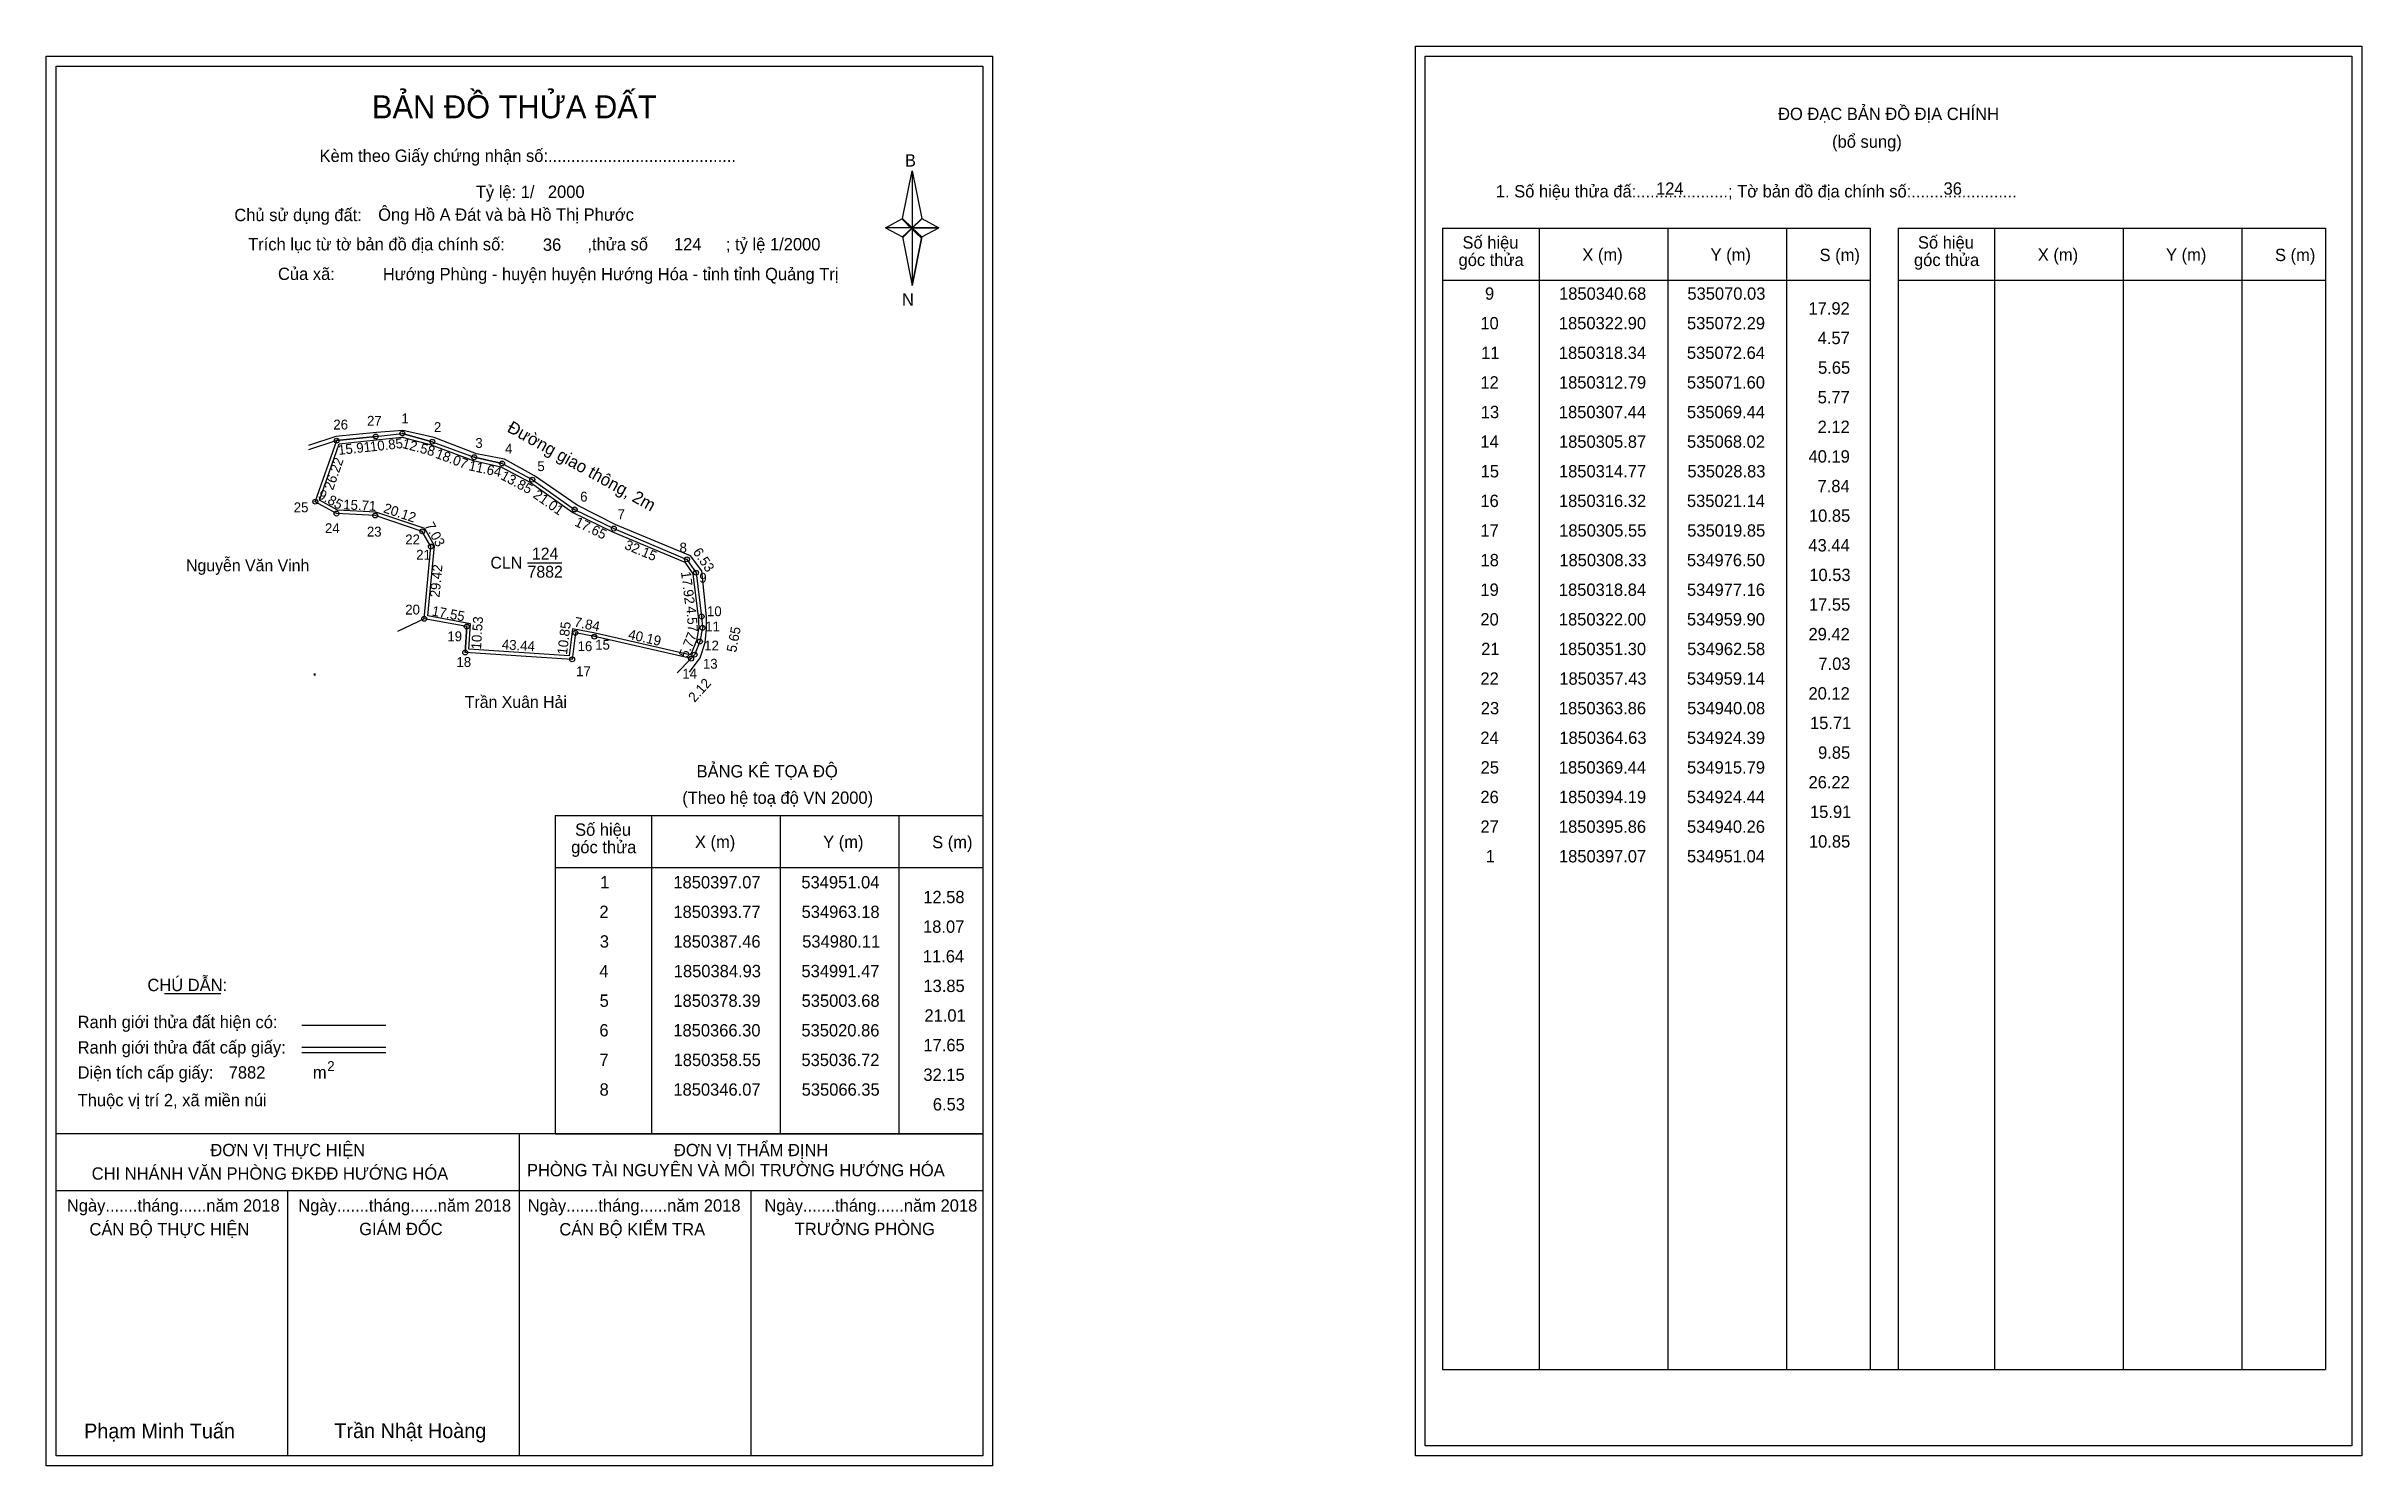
# Model space of a CAD drawing. Extents: x 534807 to 535745, y 1849979 to 1850554.
import ezdxf

# ---------------------------------------------------------------- set-up
doc = ezdxf.new("R2010")
doc.units = 0
for name, color, linetype in [('Level 1', 7, 'Continuous'), ('Level 10', 7, 'Continuous'), ('Level 11', 7, 'Continuous'), ('Level 13', 7, 'Continuous'), ('Level 27', 7, 'Continuous'), ('Level 3', 7, 'Continuous'), ('Level 36', 7, 'Continuous'), ('Level 49', 7, 'Continuous'), ('Level 53', 7, 'Continuous'), ('Level 55', 7, 'Continuous'), ('Level 6', 7, 'Continuous'), ('Level 60', 7, 'Continuous'), ('Level 63', 7, 'Continuous'), ('Level 9', 7, 'Continuous')]:
    doc.layers.add(name, color=color, linetype=linetype)

msp = doc.modelspace()

# ---------------------------------------------------------------- linework, layer by layer
at = {"layer": 'Level 1'}
for p, q in [((535365.45, 1850549.98), (535365.45, 1850549.98)), ((534810.81, 1850545.98), (534810.81, 1850545.98)), ((535153.65, 1850484.21), (535157.59, 1850503.49)), ((535157.59, 1850503.49), (535157.59, 1850480.44)), ((535157.59, 1850503.49), (535161.52, 1850484.21)), ((535146.76, 1850480.44), (535153.65, 1850484.21)), ((535153.65, 1850484.21), (535157.59, 1850480.44)), ((535157.29, 1850480), (535153.65, 1850483.77)), ((535161.23, 1850483.77), (535157.29, 1850480)), ((535157.29, 1850480), (535161.23, 1850483.77)), ((535161.52, 1850484.21), (535157.59, 1850480.44)), ((535157.59, 1850480.44), (535153.65, 1850476.76)), ((535157.29, 1850480), (535153.65, 1850476.32)), ((535153.65, 1850476.32), (535157.29, 1850480)), ((535153.65, 1850476.76), (535157.59, 1850457.04)), ((535161.23, 1850476.32), (535157.29, 1850480)), ((535157.59, 1850480.44), (535157.59, 1850457.04)), ((535157.59, 1850480.44), (535168.41, 1850480.44)), ((535157.59, 1850480.44), (535161.52, 1850476.76)), ((535161.52, 1850476.76), (535157.59, 1850457.04)), ((535161.52, 1850476.76), (535168.41, 1850480.44)), ((535372.52, 1850480.27), (535545.72, 1850480.27)), ((535411.7, 1850017.74), (535411.7, 1850480.27)), ((535463.84, 1850017.74), (535463.84, 1850480.27)), ((535511.79, 1850480.27), (535511.79, 1850017.74)), ((535545.72, 1850480.27), (535545.72, 1850017.74)), ((535557.03, 1850480.27), (535730.24, 1850480.27)), ((535596.21, 1850017.74), (535596.21, 1850480.27)), ((535648.36, 1850017.74), (535648.36, 1850480.27)), ((535696.3, 1850480.27), (535696.3, 1850017.74)), ((535730.24, 1850480.27), (535730.24, 1850017.74)), ((535372.52, 1850459.21), (535545.72, 1850459.21)), ((535557.03, 1850459.21), (535730.24, 1850459.21)), ((535013, 1850242.32), (535186.2, 1850242.32)), ((535052.18, 1850113.27), (535052.18, 1850242.32)), ((535104.32, 1850113.27), (535104.32, 1850242.32)), ((535152.26, 1850242.32), (535152.26, 1850113.27)), ((535013, 1850221.26), (535186.2, 1850221.26)), ((534854.64, 1850170.11), (534877.45, 1850170.11)), ((534910.37, 1850157.3), (534944.4, 1850157.3)), ((534910.37, 1850148.4), (534944.4, 1850148.4)), ((534910.37, 1850146.21), (534944.4, 1850146.21)), ((535024.46, 1850113.27), (534810.8, 1850113.27)), ((535186.2, 1850113.27), (534976.52, 1850113.27)), ((534998.5, 1849982.83), (534998.5, 1850113.27)), ((535013, 1850113.26), (535186.2, 1850113.26)), ((535186.2, 1850090.17), (534810.8, 1850090.17)), ((534904.65, 1849982.83), (534904.65, 1850090.17)), ((535092.35, 1849982.83), (535092.35, 1850090.17)), ((535372.52, 1850017.74), (535730.24, 1850017.74)), ((535740.85, 1849986.83), (535740.85, 1849986.83)), ((535186.2, 1849982.83), (535186.2, 1849982.83))]:
    msp.add_line(p, q, dxfattribs=at)
for points in [[(535153.65, 1850484.21), (535157.59, 1850503.49), (535157.59, 1850480.44)], [(535157.59, 1850480.44), (535161.52, 1850484.21), (535168.41, 1850480.44)], [(535146.76, 1850480.44), (535153.65, 1850476.76), (535157.59, 1850480.44)], [(535157.59, 1850480.44), (535157.59, 1850457.04), (535161.52, 1850476.76)]]:
    msp.add_lwpolyline(points, close=True, dxfattribs=at)
at = {"layer": 'Level 10'}
for p, q in [((534940.54, 1850397.49), (534924.12, 1850395.88)), ((534940.26, 1850395.86), (534924.44, 1850394.19)), ((534951.26, 1850398.33), (534940.54, 1850397.49)), ((534963.18, 1850393.77), (534951.04, 1850397.07)), ((534963.97, 1850395.41), (534951.26, 1850398.33)), ((534981.09, 1850388.88), (534963.97, 1850395.41)), ((534991.47, 1850384.93), (534980.11, 1850387.46)), ((534992.46, 1850386.73), (534981.09, 1850388.88)), ((535004.59, 1850379.99), (534992.46, 1850386.73)), ((535021.84, 1850367.99), (535004.59, 1850379.99)), ((534924.39, 1850364.63), (534915.79, 1850369.44)), ((534940.08, 1850363.86), (534924.39, 1850364.63)), ((535037.53, 1850360.09), (535021.84, 1850367.99)), ((535067.74, 1850347.51), (535037.53, 1850360.09)), ((535072.35, 1850341.37), (535067.74, 1850347.51)), ((535074.3, 1850322.81), (535072.35, 1850341.37)), ((534977.16, 1850318.84), (534976.5, 1850308.33)), ((535073.7, 1850312.35), (535074.3, 1850318.01)), ((535074.3, 1850318.01), (535074.3, 1850322.81)), ((535067.4, 1850300.32), (535071.73, 1850306.15)), ((535071.73, 1850306.15), (535073.7, 1850312.35))]:
    msp.add_line(p, q, dxfattribs=at)
for points in [[(535069.44, 1850307.44), (535068.02, 1850305.87), (535028.83, 1850314.77), (535021.14, 1850316.32), (535019.85, 1850305.55), (534976.5, 1850308.33), (534977.16, 1850318.84), (534959.9, 1850322), (534962.58, 1850351.3), (534959.14, 1850357.43), (534940.08, 1850363.86), (534924.39, 1850364.63), (534915.79, 1850369.44), (534924.44, 1850394.19), (534940.26, 1850395.86), (534951.04, 1850397.07), (534963.18, 1850393.77), (534980.11, 1850387.46), (534991.47, 1850384.93), (535003.68, 1850378.39), (535020.86, 1850366.3), (535036.72, 1850358.55), (535066.35, 1850346.07), (535070.03, 1850340.68), (535072.29, 1850322.9), (535072.64, 1850318.34), (535071.6, 1850312.79)], [(535068.23, 1850308.19), (535067.53, 1850307.42), (535029.12, 1850316.14), (535019.93, 1850317.99), (535018.62, 1850307.03), (534977.98, 1850309.64), (534978.64, 1850319.99), (534961.41, 1850323.15), (534964.01, 1850351.61), (534960.1, 1850358.58), (534940.34, 1850365.25), (534924.79, 1850366.01), (534917.5, 1850370.09), (534925.47, 1850392.89), (534940.41, 1850394.47), (534950.93, 1850395.65), (534962.75, 1850392.44), (534979.71, 1850386.11), (534990.98, 1850383.61), (535002.94, 1850377.2), (535020.15, 1850365.09), (535036.14, 1850357.27), (535065.43, 1850344.94), (535068.68, 1850340.17), (535070.9, 1850322.76), (535071.23, 1850318.42), (535070.25, 1850313.18)]]:
    msp.add_lwpolyline(points, close=True, dxfattribs=at)
at = {"layer": 'Level 11'}
for centre in [(534924.44, 1850394.19), (534940.26, 1850395.86), (534951.04, 1850397.07), (534963.18, 1850393.77), (534980.11, 1850387.46), (534991.47, 1850384.93), (535003.68, 1850378.39), (534915.79, 1850369.44), (534924.39, 1850364.63), (534940.08, 1850363.86), (535020.86, 1850366.3), (534959.14, 1850357.43), (534962.58, 1850351.3), (535036.72, 1850358.55), (535066.35, 1850346.07), (535070.03, 1850340.68), (535072.29, 1850322.9), (534959.9, 1850322), (534977.16, 1850318.84), (535021.14, 1850316.32), (535028.83, 1850314.77), (535072.64, 1850318.34), (534976.5, 1850308.33), (535019.85, 1850305.55), (535068.02, 1850305.87), (535069.44, 1850307.44), (535069.44, 1850307.44), (535071.6, 1850312.79)]:
    msp.add_circle(centre, 1, dxfattribs=at)
at = {"layer": 'Level 27'}
for p, q in [((534924.12, 1850395.88), (534913.03, 1850392.28)), ((534924.44, 1850394.19), (534913.03, 1850390.49)), ((534959.9, 1850322), (534949.06, 1850316.86)), ((535068.02, 1850305.87), (535062.4, 1850300.16))]:
    msp.add_line(p, q, dxfattribs=at)
at = {"layer": 'Level 3'}
for p, q in [((535372.52, 1850480.27), (535372.52, 1850017.74)), ((535557.03, 1850480.27), (535557.03, 1850017.74)), ((535013, 1850242.32), (535013, 1850113.27))]:
    msp.add_line(p, q, dxfattribs=at)
at = {"layer": 'Level 63'}
for points in [[(534806.8, 1850549.98), (535190.2, 1850549.98), (535190.2, 1849978.83), (534806.8, 1849978.83)], [(535361.46, 1850553.98), (535744.86, 1850553.98), (535744.86, 1849982.83), (535361.46, 1849982.83)], [(535365.46, 1850549.98), (535740.86, 1850549.98), (535740.86, 1849986.83), (535365.46, 1849986.83)], [(534810.8, 1850545.98), (535186.2, 1850545.98), (535186.2, 1849982.83), (534810.8, 1849982.83)]]:
    msp.add_lwpolyline(points, close=True, dxfattribs=at)
at = {"layer": 'Level 9'}
msp.add_line((535001.78, 1850344.74), (535015.68, 1850344.74), dxfattribs=at)

# ---------------------------------------------------------------- texts
at = {"layer": 'Level 1'}
for s, height, p in [('BẢN ĐỒ THỬA ĐẤT', 9.3313, (534938.74, 1850524.79)), ('ĐO ĐẠC BẢN ĐỒ ĐỊA CHÍNH', 5, (535508.41, 1850524.1)), ('Kèm theo Giấy chứng nhận số:.........................................', 5, (534917.5, 1850507.13)), ('(bổ sung)', 5, (535530.29, 1850512.86)), ('B', 5, (535154.67, 1850505.25)), ('1. Số hiệu thửa đấ:....................; Tờ bản đồ địa chính số:.......................', 5, (535394.07, 1850492.74)), ('Chủ sử dụng đất:', 5, (534882.98, 1850483.14)), ('Trích lục từ tờ bản đồ địa chính số:                  ,thửa số                 ; tỷ lệ 1/2000', 5, (534888.58, 1850471.28)), ('Số hiệu', 5, (535380.55, 1850472)), ('Số hiệu', 5, (535565.07, 1850472)), ('Của xã:', 5, (534900.66, 1850459.28)), ('góc thửa', 5, (535378.96, 1850464.94)), ('X (m)', 5, (535429.11, 1850467.05)), ('Y (m)', 5, (535481.07, 1850467.05)), ('S (m)', 5, (535525.22, 1850466.95)), ('góc thửa', 5, (535563.48, 1850464.94)), ('X (m)', 5, (535613.63, 1850467.05)), ('Y (m)', 5, (535665.58, 1850467.05)), ('S (m)', 5, (535709.74, 1850466.95)), ('N', 5, (535153.47, 1850448.91)), ('BẢNG KÊ TỌA ĐỘ', 5, (535070.26, 1850257.73)), ('(Theo hệ toạ độ VN 2000)', 5, (535064.46, 1850247.01)), ('Số hiệu', 5, (535021.03, 1850234.06)), ('góc thửa', 5, (535019.44, 1850227)), ('X (m)', 5, (535069.59, 1850229.11)), ('Y (m)', 5, (535121.54, 1850229.11)), ('S (m)', 5, (535165.7, 1850229.01)), ('CHÚ DẪN:', 5, (534847.76, 1850171.12)), ('Ranh giới thửa đất hiện có:', 5, (534819.5, 1850156.12)), ('Ranh giới thửa đất cấp giấy:', 5, (534819.5, 1850145.84)), ('Diện tích cấp giấy:', 5, (534819.5, 1850135.68)), ('m', 5, (534914.81, 1850135.72)), ('2', 4, (534920.61, 1850138.74)), ('Thuộc vị trí 2, xã miền núi', 5, (534819.5, 1850124.47)), ('ĐƠN VỊ THỰC HIỆN', 5, (534873.27, 1850104.24)), ('ĐƠN VỊ THẨM ĐỊNH', 5, (535061.08, 1850104.24)), ('CHI NHÁNH VĂN PHÒNG ĐKĐĐ HƯỚNG HÓA', 5, (534825.19, 1850094.72)), ('PHÒNG TÀI NGUYÊN VÀ MÔI TRƯỜNG HƯỚNG HÓA', 5, (535001.53, 1850096.1)), ('Ngày.......tháng......năm 2018', 5, (534815.14, 1850081.77)), ('Ngày.......tháng......năm 2018', 5, (534908.88, 1850081.77)), ('Ngày.......tháng......năm 2018', 5, (535001.83, 1850081.77)), ('Ngày.......tháng......năm 2018', 5, (535097.75, 1850081.77)), ('CÁN BỘ THỰC HIỆN', 5, (534824.3, 1850072.14)), ('GIÁM ĐỐC', 5, (534933.57, 1850072.26)), ('CÁN BỘ KIỂM TRA', 5, (535014.65, 1850072.14)), ('TRƯỞNG PHÒNG', 5, (535110.03, 1850072.26)), ('Phạm Minh Tuấn', 6, (534822.12, 1849989.9)), ('Trần Nhật Hoàng', 6, (534923.51, 1849990.01))]:
    msp.add_text(s, height=height, dxfattribs=at).set_placement(p)
at = {"layer": 'Level 11'}
msp.add_text('Tỷ lệ: 1/', height=5, dxfattribs=at).set_placement((534980.82, 1850492.5))
at = {"layer": 'Level 13'}
for s, p in [('CLN', (534986.75, 1850342.34)), ('7882', (535001.79, 1850338.66)), ('124', (535003.54, 1850346.02))]:
    msp.add_text(s, height=4.8, dxfattribs=at).set_placement(p)
at = {"layer": 'Level 36'}
msp.add_text('.', height=6, dxfattribs=at).set_placement((534914.42, 1850298.9))
at = {"layer": 'Level 49'}
for s, height, rotation, p in [('Đường giao thông, 2m', 5, 330.86498, (534993.12, 1850398.06)), ('15.91', 4, 6.02597, (534925.23, 1850388.39)), ('10.85', 4, 6.40435, (534938.17, 1850389.73)), ('12.58', 4, 344.79281, (534950.72, 1850391.3)), ('18.07', 4, 339.55901, (534964.13, 1850387.33)), ('26.22', 4, 70.73574, (534922.92, 1850373.83)), ('11.64', 4, 347.44449, (534977.65, 1850382.26)), ('13.85', 4, 331.82532, (534990.55, 1850378.73)), ('9.85', 4, 330.78161, (534916.47, 1850371.13)), ('21.01', 4, 324.86498, (535003.67, 1850371.39)), ('15.71', 4, 357.19042, (534927.03, 1850366.35)), ('20.12', 4, 341.35788, (534943.07, 1850365.19)), ('7.03', 4, 299.30003, (534960.02, 1850359.8)), ('17.65', 4, 333.95752, (535020.54, 1850359.9)), ('32.15', 4, 337.15943, (535040.72, 1850350.47)), ('29.42', 4, 84.77384, (534966.1, 1850330.51)), ('6.53', 4, 304.32314, (535068.59, 1850349.08)), ('17.92', 4, 277.24397, (535063.91, 1850340.98)), ('17.55', 4, 349.62506, (534962.77, 1850323.34)), ('4.57', 4, 274.3891, (535066.05, 1850326.91)), ('10.53', 4, 86.4067, (534982.91, 1850309.48)), ('10.85', 4, 83.16981, (535017.74, 1850307.31)), ('7.84', 4, 348.60412, (535020.4, 1850318.88)), ('40.19', 4, 347.20521, (535042.3, 1850313.9)), ('5.77', 4, 68.01418, (535066.62, 1850305.83)), ('5.65', 4, 79.38658, (535086.29, 1850308.17)), ('43.44', 4, 356.33069, (534991.26, 1850309.68)), ('2.12', 4, 47.87196, (535069.46, 1850287.91))]:
    msp.add_text(s, height=height, rotation=rotation, dxfattribs=at).set_placement(p)
at = {"layer": 'Level 53'}
for s, p in [('9', (535389.67, 1850451.29)), ('1850340.68', (535419.68, 1850451.29)), ('535070.03', (535471.67, 1850451.29)), ('17.92', (535520.74, 1850445.29)), ('10', (535387.8, 1850439.29)), ('1850322.90', (535419.6, 1850439.29)), ('535072.29', (535471.52, 1850439.29)), ('4.57', (535524.46, 1850433.29)), ('11', (535388.12, 1850427.29)), ('1850318.34', (535419.6, 1850427.29)), ('535072.64', (535471.49, 1850427.29)), ('12', (535387.82, 1850415.29)), ('1850312.79', (535419.63, 1850415.29)), ('535071.60', (535471.49, 1850415.29)), ('5.65', (535524.62, 1850421.29)), ('13', (535387.97, 1850403.29)), ('1850307.44', (535419.6, 1850403.29)), ('535069.44', (535471.49, 1850403.29)), ('5.77', (535524.46, 1850409.29)), ('2.12', (535524.44, 1850397.29)), ('14', (535387.79, 1850391.29)), ('1850305.87', (535419.64, 1850391.29)), ('535068.02', (535471.51, 1850391.29)), ('40.19', (535520.75, 1850385.29)), ('15', (535387.91, 1850379.29)), ('1850314.77', (535419.64, 1850379.29)), ('535028.83', (535471.67, 1850379.29)), ('16', (535387.81, 1850367.29)), ('1850316.32', (535419.63, 1850367.29)), ('535021.14', (535471.49, 1850367.29)), ('7.84', (535524.39, 1850373.29)), ('10.85', (535520.92, 1850361.29)), ('17', (535387.83, 1850355.29)), ('1850305.55', (535419.72, 1850355.29)), ('535019.85', (535471.6, 1850355.29)), ('43.44', (535520.69, 1850349.29)), ('18', (535387.87, 1850343.29)), ('1850308.33', (535419.78, 1850343.29)), ('534976.50', (535471.49, 1850343.29)), ('19', (535387.82, 1850331.29)), ('1850318.84', (535419.6, 1850331.29)), ('534977.16', (535471.5, 1850331.29)), ('10.53', (535521.05, 1850337.29)), ('20', (535387.8, 1850319.29)), ('1850322.00', (535419.6, 1850319.29)), ('534959.90', (535471.49, 1850319.29)), ('17.55', (535520.92, 1850325.29)), ('29.42', (535520.74, 1850313.29)), ('21', (535388.12, 1850307.29)), ('1850351.30', (535419.6, 1850307.29)), ('534962.58', (535471.57, 1850307.29)), ('7.03', (535524.75, 1850301.29)), ('22', (535387.82, 1850295.29)), ('1850357.43', (535419.78, 1850295.29)), ('534959.14', (535471.49, 1850295.29)), ('23', (535387.97, 1850283.29)), ('1850363.86', (535419.61, 1850283.29)), ('534940.08', (535471.57, 1850283.29)), ('20.12', (535520.74, 1850289.29)), ('15.71', (535521.34, 1850277.29)), ('24', (535387.79, 1850271.29)), ('1850364.63', (535419.78, 1850271.29)), ('534924.39', (535471.52, 1850271.29)), ('9.85', (535524.62, 1850265.29)), ('25', (535387.91, 1850259.29)), ('1850369.44', (535419.6, 1850259.29)), ('534915.79', (535471.52, 1850259.29)), ('26.22', (535520.74, 1850253.29)), ('26', (535387.81, 1850247.29)), ('1850394.19', (535419.63, 1850247.29)), ('534924.44', (535471.49, 1850247.29)), ('27', (535387.83, 1850235.29)), ('1850395.86', (535419.61, 1850235.29)), ('534940.26', (535471.5, 1850235.29)), ('15.91', (535521.34, 1850241.29)), ('10.85', (535520.92, 1850229.29)), ('1', (535389.96, 1850223.29)), ('1850397.07', (535419.64, 1850223.29)), ('534951.04', (535471.49, 1850223.29)), ('1', (535031.19, 1850212.76)), ('1850397.07', (535060.86, 1850212.76)), ('534951.04', (535112.71, 1850212.76)), ('12.58', (535162.09, 1850206.76)), ('2', (535030.89, 1850200.76)), ('1850393.77', (535060.86, 1850200.76)), ('534963.18', (535112.8, 1850200.76)), ('3', (535031.05, 1850188.76)), ('1850387.46', (535060.84, 1850188.76)), ('534980.11', (535113.04, 1850188.76)), ('18.07', (535162, 1850194.76)), ('11.64', (535161.92, 1850182.76)), ('4', (535030.87, 1850176.76)), ('1850384.93', (535061.01, 1850176.76)), ('534991.47', (535112.75, 1850176.76)), ('13.85', (535162.15, 1850170.76)), ('5', (535030.98, 1850164.76)), ('1850378.39', (535060.86, 1850164.76)), ('535003.68', (535112.8, 1850164.76)), ('6', (535030.88, 1850152.76)), ('1850366.30', (535060.83, 1850152.76)), ('535020.86', (535112.73, 1850152.76)), ('21.01', (535162.57, 1850158.76)), ('7', (535030.9, 1850140.76)), ('1850358.55', (535060.94, 1850140.76)), ('535036.72', (535112.74, 1850140.76)), ('17.65', (535162.15, 1850146.76)), ('32.15', (535162.15, 1850134.76)), ('8', (535030.95, 1850128.76)), ('1850346.07', (535060.86, 1850128.76)), ('535066.35', (535112.83, 1850128.76)), ('6.53', (535165.97, 1850122.76))]:
    msp.add_text(s, height=5, dxfattribs=at).set_placement(p)
at = {"layer": 'Level 55'}
for s, height, p in [('26', 0.8, (534923.87, 1850394.19)), ('0', 0.22, (534924.36, 1850393.97)), ('0', 0.22, (534924.36, 1850393.97)), ('0', 0.22, (534924.36, 1850393.97)), ('0', 0.22, (534924.36, 1850393.97)), ('27', 0.8, (534939.7, 1850395.86)), ('0', 0.22, (534940.18, 1850395.64)), ('0', 0.22, (534940.18, 1850395.64)), ('1', 0.8, (534950.82, 1850397.07)), ('0', 0.22, (534950.96, 1850396.85)), ('0', 0.22, (534950.96, 1850396.85)), ('2', 0.8, (534962.91, 1850393.77)), ('0', 0.22, (534963.1, 1850393.55)), ('0', 0.22, (534963.1, 1850393.55)), ('3', 0.8, (534979.86, 1850387.46)), ('0', 0.22, (534980.03, 1850387.24)), ('0', 0.22, (534980.03, 1850387.24)), ('4', 0.8, (534991.19, 1850384.93)), ('0', 0.22, (534991.39, 1850384.71)), ('0', 0.22, (534991.39, 1850384.71)), ('5', 0.8, (535003.42, 1850378.39)), ('0', 0.22, (535003.6, 1850378.17)), ('0', 0.22, (535003.6, 1850378.17)), ('25', 0.8, (534915.24, 1850369.44)), ('0', 0.22, (534915.71, 1850369.22)), ('0', 0.22, (534915.71, 1850369.22)), ('24', 0.8, (534923.82, 1850364.63)), ('0', 0.22, (534924.31, 1850364.41)), ('0', 0.22, (534924.31, 1850364.41)), ('23', 0.8, (534939.54, 1850363.86)), ('0', 0.22, (534940, 1850363.64)), ('0', 0.22, (534940, 1850363.64)), ('6', 0.8, (535020.59, 1850366.3)), ('0', 0.22, (535020.78, 1850366.08)), ('0', 0.22, (535020.78, 1850366.08)), ('22', 0.8, (534958.57, 1850357.43)), ('0', 0.22, (534959.06, 1850357.21)), ('0', 0.22, (534959.06, 1850357.21)), ('21', 0.8, (534962.06, 1850351.3)), ('7', 0.8, (535036.45, 1850358.55)), ('0', 0.22, (535036.64, 1850358.33)), ('0', 0.22, (535036.64, 1850358.33)), ('0', 0.22, (534962.5, 1850351.08)), ('0', 0.22, (534962.5, 1850351.08)), ('8', 0.8, (535066.09, 1850346.07)), ('0', 0.22, (535066.27, 1850345.85)), ('0', 0.22, (535066.27, 1850345.85)), ('9', 0.8, (535069.76, 1850340.68)), ('0', 0.22, (535069.95, 1850340.46)), ('0', 0.22, (535069.95, 1850340.46)), ('20', 0.8, (534959.33, 1850322)), ('0', 0.22, (534959.82, 1850321.78)), ('0', 0.22, (534959.82, 1850321.78)), ('0', 0.22, (534959.82, 1850321.78)), ('19', 0.8, (534976.59, 1850318.84)), ('0', 0.22, (534977.08, 1850318.62)), ('16', 0.8, (535020.57, 1850316.32)), ('0', 0.22, (535021.06, 1850316.1)), ('15', 0.8, (535028.28, 1850314.77)), ('0', 0.22, (535028.75, 1850314.55)), ('10', 0.8, (535071.72, 1850322.9)), ('11', 0.8, (535072.12, 1850318.34)), ('0', 0.22, (535072.21, 1850322.68)), ('0', 0.22, (535072.21, 1850322.68)), ('0', 0.22, (535072.56, 1850318.12)), ('0', 0.22, (535072.56, 1850318.12)), ('18', 0.8, (534975.94, 1850308.33)), ('0', 0.22, (534976.42, 1850308.11)), ('17', 0.8, (535019.29, 1850305.55)), ('0', 0.22, (535019.77, 1850305.33)), ('14', 0.8, (535067.45, 1850305.87)), ('0', 0.22, (535067.94, 1850305.65)), ('0', 0.22, (535067.94, 1850305.65)), ('0', 0.22, (535067.94, 1850305.65)), ('13', 0.8, (535068.9, 1850307.44)), ('0', 0.22, (535069.36, 1850307.22)), ('0', 0.22, (535069.36, 1850307.22)), ('12', 0.8, (535071.03, 1850312.79)), ('0', 0.22, (535071.52, 1850312.57)), ('0', 0.22, (535071.52, 1850312.57))]:
    msp.add_text(s, height=height, dxfattribs=at).set_placement(p)
at = {"layer": 'Level 6'}
for s, p in [('2000', (535010.01, 1850492.54)), ('124', (535458.97, 1850493.82)), ('36', (535575.46, 1850493.86)), ('Ông Hồ A Đát và bà Hồ Thị Phước', (534941.25, 1850483.28)), ('36', (535007.99, 1850471.1)), ('124', (535061.09, 1850471.26)), (' Hướng Phùng - huyện huyện Hướng Hóa - tỉnh tỉnh Quảng Trị', (534941.28, 1850459.19)), ('7882', (534880.69, 1850135.69))]:
    msp.add_text(s, height=5, dxfattribs=at).set_placement(p)
at = {"layer": 'Level 60'}
for s, p in [('Nguyễn Văn Vinh', (534863.41, 1850341.24)), ('Trần Xuân Hải', (534976.34, 1850285.9))]:
    msp.add_text(s, height=4.8, dxfattribs=at).set_placement(p)
at = {"layer": 'Level 9'}
for s, p in [('26', (534923.1, 1850398.7)), ('27', (534936.74, 1850400.22)), ('1', (534950.69, 1850401.23)), ('2', (534963.83, 1850397.66)), ('3', (534980.62, 1850391.25)), ('4', (534992.67, 1850388.9)), ('5', (535005.76, 1850381.84)), ('6', (535023.09, 1850369.49)), ('25', (534907.05, 1850365.17)), ('7', (535038.22, 1850362.32)), ('24', (534919.69, 1850356.71)), ('23', (534936.67, 1850355.32)), ('22', (534952.22, 1850352.15)), ('8', (535063.35, 1850348.84)), ('21', (534956.65, 1850345.94)), ('9', (535071.36, 1850336.63)), ('20', (534952.22, 1850323.73)), ('10', (535074.47, 1850323.06)), ('19', (534969.29, 1850312.9)), ('11', (535073.74, 1850316.89)), ('18', (534972.98, 1850302.5)), ('16', (535022.06, 1850308.9)), ('15', (535029.18, 1850309.5)), ('13', (535072.83, 1850301.77)), ('12', (535073.33, 1850309.15)), ('17', (535021.46, 1850298.73)), ('14', (535064.48, 1850297.73))]:
    msp.add_text(s, height=4, dxfattribs=at).set_placement(p)

doc.saveas('drawing.dxf')
